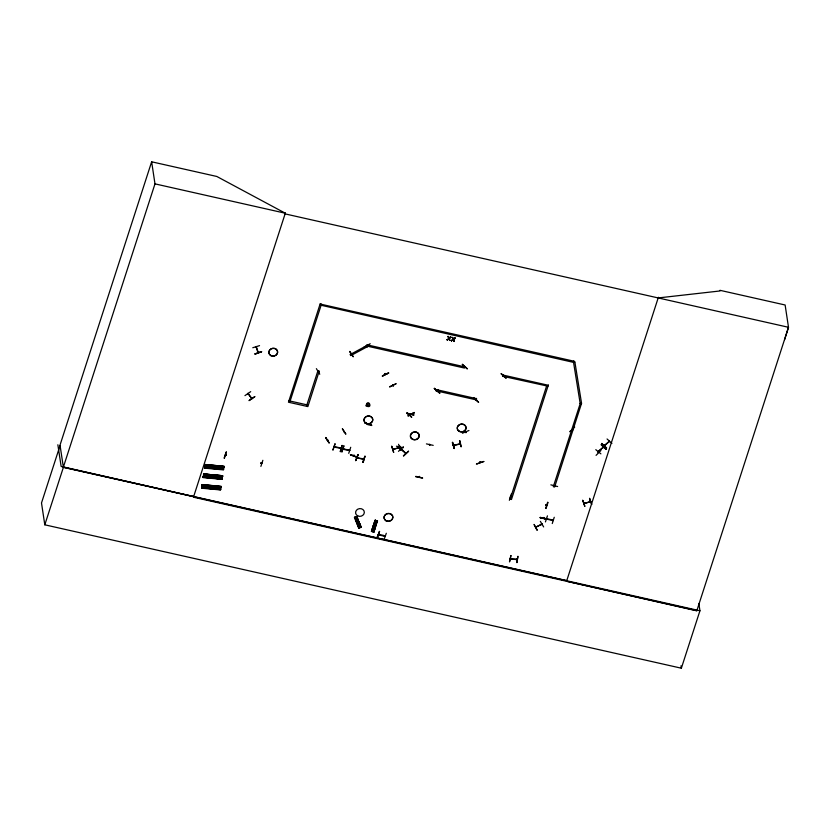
<?xml version="1.0" encoding="UTF-8"?>
<svg xmlns="http://www.w3.org/2000/svg" width="830" height="830" viewBox="0 0 830 830"><rect width="100%" height="100%" fill="white"/><g stroke="black" fill="none" stroke-linecap="round" stroke-linejoin="round"><path stroke-width="1.25" d="M318.181 371.653L318.803 371.052L318.046 371.103M351.287 354.41L350.602 354.732L350.53 354.099M535.651 527.237L542 524.041M201.752 487.158L220.697 488.87L201.752 487.096L201.586 488.196L220.531 489.939L220.645 488.963M222.243 478.277L222.067 479.346L203.122 477.603L203.298 476.503L222.233 478.319L203.288 476.586M203.537 475.061L222.482 476.835L203.547 474.719L203.703 473.992L222.648 475.766L203.703 474.023L203.153 477.229L222.087 479.076L203.194 477.136M223.561 468.96L223.436 469.884L204.491 468.141L204.668 467.041L223.612 468.815L204.668 467.062M204.927 465.257L223.861 467.342L224.027 466.304L205.083 464.53L204.533 467.767L223.509 469.479L224.017 466.346L205.083 464.53L204.927 465.35L223.882 467.103L204.979 465.225M222.482 476.845L222.648 475.746L203.63 473.992M396.46 446.229L403.235 447.764M415.84 476.358L422.657 478.049L415.778 476.773M546.648 518.48L546.96 519.476L540.278 517.391M547.053 519.165L540.195 517.858M410.352 415.073L410.528 414.409M419.607 476.7L419.389 477.292L419.544 476.358M543.577 518.242L543.494 517.868M202.012 485.612L202.167 484.585L221.112 486.359L220.936 487.438L201.991 485.685L220.946 487.407M202.095 485.042L221.039 486.795M222.554 476.41L203.547 474.719L222.502 476.565M203.641 474.449L222.585 476.202M204.605 467.466L223.509 469.458M205.01 464.987L223.955 466.74M221.039 486.453L220.552 489.669L201.68 487.584M220.604 489.513L201.607 487.874L202.126 484.73M220.967 487.158L202.012 485.311L221.019 486.971M221.06 486.546L202.105 484.699M357.066 457.04C336.897 449.943 370.564 462.497 350.561 454.601M401.627 449.113C399.552 449.352 406.046 452.962 405.735 453.564M401.72 449.57L401.181 449.082M405.943 453.024L405.32 453.149L405.714 453.595M572.731 429.463L572.607 430.085L572.109 429.587M597.745 452.547L598.378 452.36M210.156 465.122L209.637 468.13M208.776 474.584L208.268 477.592M221.537 469.334L222.025 466.211M218.622 489.399L219.12 486.276M220.157 478.806L220.656 475.683M222.087 478.983L222.575 475.86M510.927 555.54L509.506 561.91L510.896 555.54M510.554 558.362L510.543 559.026L517.381 559.13M516.758 559.628L516.758 558.995M553.869 486.256L553.869 486.017M257.881 352.231L258.317 352.667M353.736 455.774L353.902 455.618M368.25 424.369L368.136 424.877M351.111 354.161L350.54 354.503L351.173 354.182M584.476 503.167C581.975 504.059 591.634 501.673 589.974 501.424M590.504 501.009L590.493 501.6L590.338 500.988M540.278 517.63L553.133 520.607M540.268 517.422L553.257 520.078M535.713 527.206L541.938 524.176M541.285 524.072L541.336 524.394M541.98 524.425L541.886 523.855M398.825 447.152L398.867 447.463M399.562 447.598L399.458 447.038M247.745 393.783L248.191 394.343L247.983 393.648M251.666 398.193L251.998 398.659L247.89 393.337M460.37 443.967L459.685 443.874M698.839 603.483L699.939 610.766L681.357 668.202L44.799 524.809L63.381 467.363L60.019 445.108L151.641 161.798L216.806 176.468L285.302 213.217L285.095 213.891L788.5 327.29L784.609 339.636M600.899 453.844L595.795 449.673M434.868 388.72L439.776 393.109L434.318 388.492M478.568 402.353L473.681 398.006M606.46 448.148L601.833 443.376M606.678 447.951L601.792 443.583M60.082 445.523L41.5 502.97L44.799 524.809M151.641 161.798L154.982 183.866L63.35 467.176L566.765 580.585M285.302 213.217L193.452 497.201L696.868 610.61L788.5 327.29L785.128 304.994L719.973 290.313L720.067 290.957L658.18 297.939M285.178 213.901L285.396 213.237L154.982 183.866M319.166 371.311L307.878 406.586L288.467 402.218L320.183 303.77M317.838 371.01L306.519 406.015M464.821 366.601L464.478 368.053L366.933 346.079L367.275 344.626M366.072 405.766C367.908 397.238 373.656 409.615 366.155 405.891M375.917 520.431L372.193 531.542L371.446 531.366L374.984 520.358L377.411 520.835L373.988 531.957L373.241 531.781M374.029 531.957L371.467 531.376L375.15 520.317L375.772 520.545L374.994 520.369M371.726 531.439L375.305 520.286M371.923 531.48L375.731 520.535M377.245 520.877L373.832 531.874L373.282 531.802L376.799 520.784L377.588 520.96M373.303 531.802L376.965 520.732M373.542 531.854L377.225 520.721M373.697 531.885L376.862 520.804M476.503 398.39L476.161 399.853L437.711 391.189L438.053 389.737M503.125 374.828L502.783 376.281L547.966 386.199M548.35 385.016L511.467 499.484L510.139 499.193L546.648 385.898M581.477 403.598L554.637 487.002L553.309 486.712L580.201 403.577L573.551 362.388L573.893 360.925M658.398 297.264L566.558 581.249L696.795 610.839M224.121 458.119L226.134 452.039M224.401 458.181L226.434 451.956M225.449 455.317L226.227 455.027M261.139 463.358L261.045 462.86M340.549 448.293L341.057 448.698L340.985 448.044M340.165 451.593L342.095 445.347L340.476 451.676M341.95 451.966L343.931 445.7L341.908 451.779M349.731 450.327L348.994 450.493L349.025 449.912M350.717 447.277L348.725 453.356M407.053 413.496L413.911 414.834L407.136 413.267M399.863 446.395L399.676 446.499M399.936 446.696L399.811 446.073M426.423 443.884L433.208 445.357M419.358 476.627L419.077 476.773M429.733 444.932L429.878 444.372M509.35 500.293L511.322 494.026M510.336 496.828L510.44 497.45L510.502 496.797M510.554 497.108L511.145 497.315L510.388 497.367M545.984 504.848L546.005 505.46L546.078 504.806M547.655 502.212L545.684 508.302M546.036 508.541L548.028 502.451M547.437 515.855L545.435 521.914M557.625 486.536L550.871 484.855M554.243 517.277L552.261 523.543M357.865 454.55L355.717 460.619L358.155 454.612M355.748 460.598L358.145 454.477M363.291 458.71L363.343 459.032M363.198 462.445L364.941 456.137L362.845 462.206M362.886 462.362L364.993 456.282M379.538 531.428L377.069 537.57L379.528 531.418M377.443 537.664L379.497 531.563M384.643 535.661L384.466 536.253L385.276 536.19M384.186 539.324L386.303 533.275M598.679 451.333L603.638 446.893M436.393 390.422L436.082 391.055M437.265 390.463L437.97 390.256M464.51 366.736L464.24 366.953M464.676 366.528L464.51 366.372M503.571 376.135L503.343 375.627M604.676 444.901L604.914 445.098M367.213 345.145L367.628 345.923M384.871 373.874L385.265 374.413L385.245 373.78M393.005 385.348L393.41 385.919L392.798 385.462M393.358 385.867L392.777 385.203M537.259 530.069L534.053 524.415L536.989 530.204M354.047 455.826L354.265 455.431M365.148 423.186L371.767 425.199L365.252 422.968M413.828 415.062L407.032 413.516M429.753 445.285L429.65 444.32M453.502 445.357L460.162 443.728M460.266 443.438L460.297 443.977L453.481 445.586L454.166 444.963M393.607 452.34L391.791 446.374M465.609 432.046L465.827 432.306M410.186 414.471L409.937 414.222M429.587 444.745L429.473 445.316M452.288 442.535L454.238 448.511L452.641 442.266M367.389 345.55L367.379 346.183L367.576 345.602M603.69 447.214L603.472 446.748M368.219 424.67L368.188 424.389M409.771 414.066L410.03 414.575L409.252 414.523M409.958 414.606L409.356 414.793M437.317 390.785L437.628 390.059M476.119 399.572L476.306 400.257L476.627 399.365M604.292 445.554L609.345 441.187M609.075 441.768L609.459 441.415M411.556 417.314L406.918 412.541L411.742 417.148M478.568 402.197L473.712 397.798M437.95 390.629L437.804 390.11M465.557 431.735L465.817 432.648L465.962 432.057M327.362 439.713L327.85 440.19L327.58 439.599M356.651 516.789L361.247 527.216L358.705 528.088L354.431 517.547L356.993 516.665L360.801 527.382M354.462 517.547L355.209 517.277L359.463 527.828L358.695 528.088M356.257 516.934L356.962 516.685L356.257 516.934L360.511 527.475L361.226 527.226M356.568 516.81L361.06 527.102L359.037 527.963M226.258 455.245L225.625 454.726M225.397 454.965L226.196 455.463L226.092 454.84M334.386 446.893L335.03 447.308L334.967 446.654M343.641 449.227L343.568 448.574M385.213 536.18C382.257 534.136 377.909 535.558 379.123 534.292L379.123 534.956M601.439 444.704L606.045 449.321L601.128 444.776M606.045 449.321L601.418 444.704M462.227 364.37L467.103 368.883M409.989 414.533L409.47 414.99L409.315 414.377M437.95 390.536L437.472 390.992L437.275 390.37M403.411 446.675L398.483 451.333M408.578 451.354L403.65 456.023M403.39 455.795L408.495 451.136M501.05 373.822L505.906 378.221M503.073 376.208L503.509 376.146M569.629 431.745L574.702 427.066M572.161 429.629L572.648 430.075M607.062 438.977L611.918 443.376M604.51 445.752L609.459 441.384M600.93 450.483L596.075 455.359M450.275 336.939L449.02 338.204L450.856 337.239L450.306 337.115M447.567 339.947L446.997 339.646L447.567 339.947L448.802 338.702L449.808 340.456L449.175 338.433L450.825 337.053M454.684 337.924L453.419 339.2L455.255 338.235L454.705 338.111M453.211 339.688L451.427 340.819L453.211 339.688L454.218 341.452L453.668 341.151M447.028 339.823L448.646 338.474L448.003 336.42L449.02 338.204M451.396 340.642L453.024 339.283L451.427 340.819M449.808 340.456L449.206 338.619L450.856 337.239M455.255 338.235L453.605 339.605L455.224 338.049M318.139 371.352L318.658 371.072M454.166 445.451L453.989 444.849M250.702 391.646L244.954 395.62M254.789 396.699L249.01 400.62L254.758 396.647M261.149 463.099L261.803 463.202L261.191 462.735M510.492 497.139L511.073 497.305M546.057 505.148L546.597 504.993M546.015 505.429L546.545 504.91M357.772 457.973L357.772 457.34M598.721 451.655L598.451 451.136M464.24 367.296L464.001 366.736M604.966 445.357L604.167 445.347M354.898 517.391L358.882 527.984L359.442 527.839L354.752 517.277M367.285 346.733L350.82 355.603L350.156 354.555L366.621 345.685M582.743 500.334L584.86 506.445L582.774 500.324M349.544 351.578L353.258 356.807L349.876 351.381M364.048 347.116L370.211 343.724M318.295 371.601L318.606 370.813M319.768 374.247L316.375 368.655M388.658 373.044L382.267 375.959L388.668 373.064M382.454 376.229L388.523 372.815M389.612 386.697L396.003 383.813M389.799 386.998L395.972 383.73M414.222 412.5L408.028 415.84L414.409 412.925M414.212 412.469L408.07 415.892M342.323 428.882L345.882 434.194L342.489 428.788M325.578 437.597L329.137 442.909L325.588 437.576M391.719 446.198L393.679 452.35M393.337 448.75L393.399 449.352L393.244 448.708M399.438 447.64L392.922 449.487L392.777 448.833M540.361 521.344L543.64 526.936M543.743 517.723L543.806 518.377L543.961 517.453M483.797 461.48C479.906 462.538 469.292 466.761 483.797 461.501M318.243 371.653L318.077 371.01M355.188 518.345L357.056 517.692M355.022 518.48L357.242 517.713M356.879 523.066L359.1 522.298M583.864 502.949L583.957 503.613L590.555 501.548M591.655 504.339L589.539 498.28L591.707 504.35M259.541 345.633L252.776 347.739M256.377 346.598L256.294 347.542L256.304 346.805M261.564 351.619L254.924 354.13L261.564 351.65M261.595 351.816L254.841 353.86M375.585 520.41L371.581 531.241L373.687 531.885M535.858 527.403L535.703 526.791M459.945 440.74L461.127 446.893L459.53 440.647M321.117 305.253L573.551 362.388L574.868 361.89M580.16 403.297L581.519 403.09M251.407 398.358L251.749 398.473M398.908 447.775L398.774 447.235M399.51 447.36L392.912 449.455M517.235 559.679L517.246 559.047M398.566 444.289L400.496 450.265M385.182 373.77L385.483 374.309L385.099 373.438M261.647 463.14L261.668 462.839M547.063 519.217L547.115 518.584M552.697 520.223L553.299 520.4M363.654 459.125L363.758 458.824M385.099 535.807L385.047 536.429L385.11 535.775M603.514 447.069L598.43 451.115M603.171 447.671L602.964 447.111M516.914 562.636L517.93 556.256L516.883 562.501M510.543 558.995L517.318 559.659M261.606 463.503L261.077 463.316M363.696 459.478L357.232 457.88L357.139 457.257M385.047 536.429L378.584 534.831L378.49 534.209M367.348 346.12L366.995 345.259M320.224 304.05L573.935 361.195M452.921 337.53L452.402 337.416L453.419 339.2M503.167 375.098L548.391 385.286M367.317 344.896L464.862 366.87M580.201 403.577L581.519 403.868M438.095 390.007L476.545 398.67M317.88 371.28L319.197 371.581M374.952 521.406L376.862 521.831M374.787 521.437L377.048 521.956M374.455 529.965L372.193 529.457M63.381 467.363L699.939 610.766M193.67 496.537L61.14 466.429L57.861 444.766M341.109 448.148L334.5 446.55M480.466 461.978L480.134 462.113M363.882 458.928L357.242 457.849L357.305 457.226M365.086 423.113L371.622 425.531M256.242 347.469L256.024 346.556M546.576 519.134L546.482 518.511M225.521 455.328L225.459 454.757M262.861 460.308L260.879 466.398M343.713 448.937L343.101 448.47M392.839 449.445L392.725 448.916M405.611 452.724L405.331 452.879M460.214 443.76L460.111 443.407M343.724 431.849L343.61 431.278M501.299 373.573L506.186 377.972M462.476 364.318L467.352 368.717M434.515 388.326L439.776 393.109L434.225 388.388M406.046 453.419L401.191 448.812M459.602 444.143L459.633 443.521M251.76 398.742L248.035 393.399M480.29 461.916L480.207 462.466M400.994 449.279L401.139 448.76M510.481 558.953L510.398 558.414M366.663 345.954L367.327 347.002M325.723 437.483L329.137 442.909M462.424 433.229L468.94 430.49M349.762 450.389C336.783 446.914 345.353 450.783 349.596 449.974M384.529 536.232L384.549 535.703M356.63 516.623L360.967 527.32M356.381 516.789L360.666 527.372M355.022 517.246L359.421 527.839M355.001 517.298L359.183 527.932M256.097 346.94L258.078 352.833L257.829 352.314M453.574 339.429L454.218 341.452M452.402 337.416L453.045 339.46M453.232 339.875L453.699 341.327M502.824 376.447L503.188 375.679M452.568 442.442L454.238 448.511M574.91 362.171L581.56 403.359M680.994 665.785L681.357 668.202M604.468 445.43L604.219 445.212M589.871 501.133L589.871 501.756M553.133 519.985L553.029 520.286M552.666 519.87L552.604 520.524L552.51 519.995M541.253 524.166L541.347 524.705M536.232 526.604L536.367 527.206L536.139 526.583M510.969 496.9L511.073 497.533M511.041 558.414L511.187 559.026M479.948 461.646L480.145 462.445M465.91 431.735L466.138 432.596M465.786 431.642L465.547 431.88M448.522 336.534L448.003 336.42M453.512 444.963L453.647 445.617L453.377 445.056M437.514 390.598L437.711 391.189M393.327 385.483L392.964 385.027M351.235 354.057L350.955 353.881M353.954 454.944L353.663 455.39M360.635 526.106L358.404 526.801M359.525 523.367L357.294 524.062M321.501 304.07L290.127 401.056M342.935 448.501L342.873 448.708M340.881 448.356L334.324 447.142L334.334 446.582M340.518 447.941L340.352 448.2M306.903 404.833L288.809 400.755M258.161 351.879L258.317 352.76L256.263 346.494M213.767 465.34L213.269 468.462M211.847 465.163L211.349 468.286M212.387 474.802L211.899 477.924M210.467 474.625L209.98 477.748M208.216 464.831L207.718 467.954M210.851 485.394L210.364 488.517M206.929 464.707L206.431 467.83M208.932 485.218L208.434 488.341M206.836 474.293L206.348 477.416M205.55 474.169L205.062 477.292M207.22 485.062L206.732 488.185M205.3 484.886L204.803 488.009M204.014 484.762L203.526 487.884M357.678 523.076L358.705 523.211L357.678 523.076M203.226 476.928L222.17 478.671L203.226 476.928M373.666 526.853C374.32 528.637 375.191 525.566 373.666 526.853M335.009 443.863L332.965 449.953L335.009 443.863M367.036 404.158L367.317 405.714L369.07 405.413L368.8 403.857L367.036 404.158M359.909 524.238L357.699 525.089L359.909 524.238M360.334 525.317L358.124 526.158L360.345 525.39M375.482 526.666L373.22 526.158L375.482 526.666M375.119 527.776L372.857 527.268L375.139 527.859M374.807 528.772L372.546 528.264L374.807 528.772M374.206 530.629L371.944 530.121L374.206 530.629M357.689 515.876A4.389 3.88 -8.6 0 0 364.329 512.421A4.389 3.88 -8.6 0 0 357.844 509.143A4.389 3.88 -8.6 0 0 357.689 515.876M366.113 423.404A4.43 3.911 -8.6 0 0 372.805 419.918A4.43 3.911 -8.6 0 0 366.269 416.619A4.389 3.88 -8.6 0 0 366.103 423.248A4.389 3.88 -8.6 0 0 372.753 419.783A4.389 3.88 -8.6 0 0 366.269 416.504A4.43 3.911 -8.6 0 0 366.113 423.404M412.531 439.35A4.43 3.911 -8.6 0 0 419.233 435.854A4.43 3.911 -8.6 0 0 412.686 432.555A4.389 3.88 -8.6 0 0 412.531 439.184A4.389 3.88 -8.6 0 0 419.171 435.719A4.389 3.88 -8.6 0 0 412.686 432.44A4.43 3.911 -8.6 0 0 412.531 439.35M386.178 520.867A4.43 3.911 -8.6 0 0 392.881 517.381A4.43 3.911 -8.6 0 0 386.334 514.071A4.43 3.911 -8.6 0 0 386.178 520.867M386.178 520.701A4.389 3.88 -8.6 0 0 392.818 517.246A4.389 3.88 -8.6 0 0 386.334 513.967A4.389 3.88 -8.6 0 0 386.178 520.701M270.974 355.676A4.399 3.891 -8.6 0 0 277.635 352.2A4.399 3.891 -8.6 0 0 271.13 348.922A4.399 3.891 -8.6 0 0 270.974 355.676M270.954 355.541A4.399 3.891 -8.6 0 0 277.614 352.065A4.399 3.891 -8.6 0 0 271.109 348.787A4.399 3.891 -8.6 0 0 270.954 355.541M459.364 431.486A4.43 3.911 -8.6 0 0 466.066 428A4.43 3.911 -8.6 0 0 459.53 424.69A4.43 3.911 -8.6 0 0 459.364 431.486M459.364 431.32A4.389 3.88 -8.6 0 0 466.014 427.865A4.389 3.88 -8.6 0 0 459.519 424.587A4.389 3.88 -8.6 0 0 459.364 431.32"/></g></svg>
